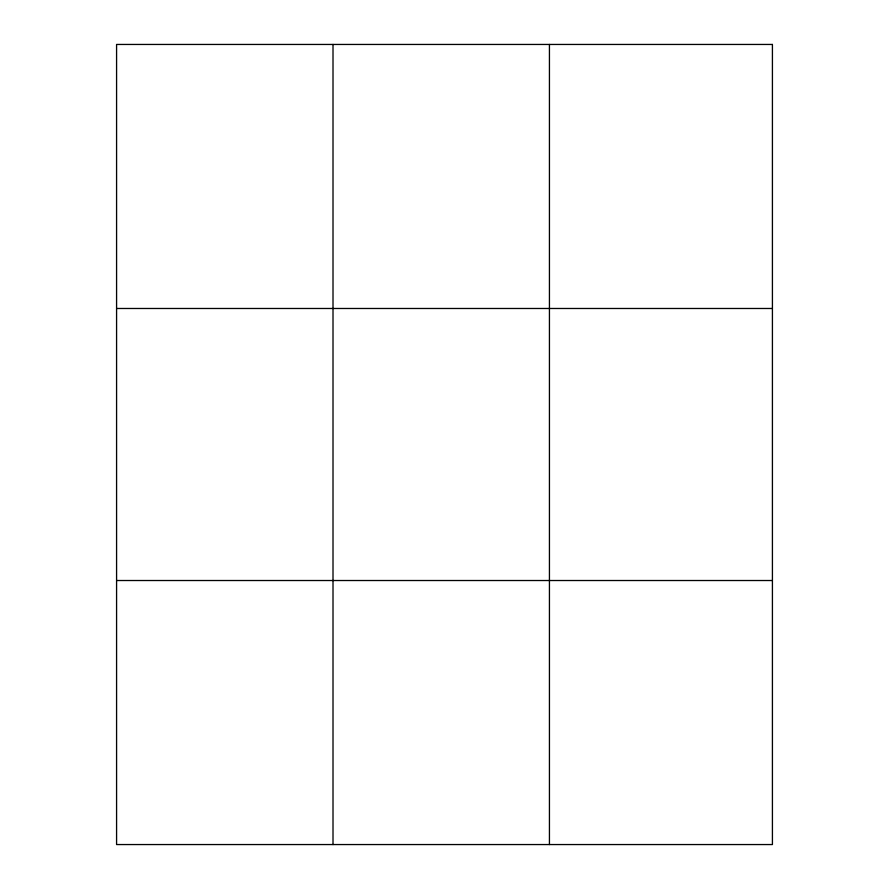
<?xml version="1.0" encoding="UTF-8"?>
<svg xmlns="http://www.w3.org/2000/svg" width="889" height="889" viewBox="0 0 889 889"><rect width="100%" height="100%" fill="white"/><g stroke="black" fill="none" stroke-linecap="round" stroke-linejoin="round"><path stroke-width="1.33" d="M333.008 44.45L333.008 844.55M549.435 44.45L549.435 844.55M116.581 308.483L772.419 308.483M116.581 580.517L772.419 580.517M772.419 44.45L772.419 844.55L116.581 844.55L116.581 44.45L772.419 44.45"/></g></svg>
